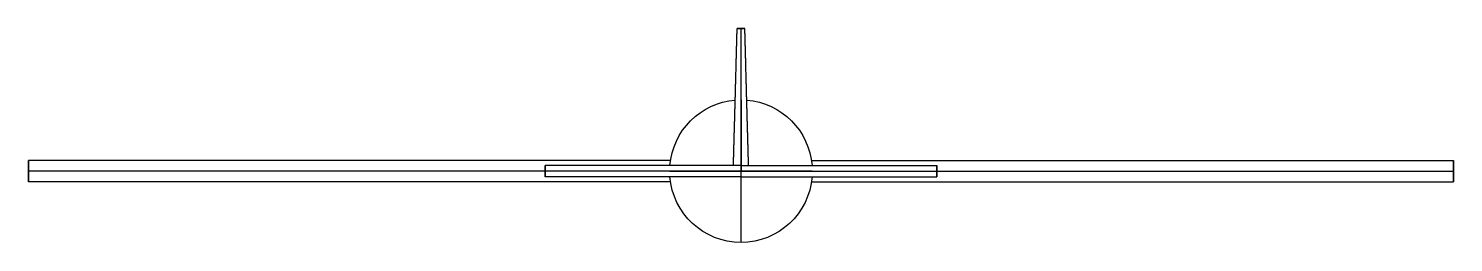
# Model space of a CAD drawing. Header units: millimetres. Extents: x -1000 to 1000, y -100 to 200.
import ezdxf

# ---------------------------------------------------------------- set-up
doc = ezdxf.new("R2010")
doc.units = ezdxf.units.MM

msp = doc.modelspace()

# ---------------------------------------------------------------- linework, layer by layer
for points, degree, knots in [([(-10.6, 7.8), (-10, 30.6), (-9.4, 53.4), (-8.7, 76.2), (-7.4, 124.2), (-6.8, 149.5), (-6.1, 174.7), (-5.4, 200)], 4, [0, 0, 0, 0, 0, 0.4745, 0.4745, 0.4745, 1, 1, 1, 1, 1]), ([(0, 200), (-0.5, 200), (-1, 200), (-1.5, 200), (-2, 200), (-2.4, 200), (-2.8, 200), (-3, 200), (-3.2, 200), (-3.4, 200), (-3.6, 200), (-3.8, 200), (-3.9, 200), (-4.1, 200), (-4.2, 200), (-4.4, 200), (-4.5, 200), (-4.7, 200), (-4.8, 200), (-4.9, 200), (-5, 200), (-5.1, 200), (-5.2, 200), (-5.2, 200), (-5.2, 200), (-5.3, 200), (-5.3, 200), (-5.3, 200), (-5.3, 200), (-5.4, 200), (-5.4, 200), (-5.4, 200), (-5.4, 200), (-5.4, 200), (-5.4, 200), (-5.4, 200), (-5.4, 200), (-5.4, 200), (-5.4, 200), (-5.4, 200)], 3, [0, 0, 0, 0, 0.181233, 0.181233, 0.181233, 0.362466, 0.362466, 0.362466, 0.453082, 0.453082, 0.453082, 0.543698, 0.543698, 0.543698, 0.634315, 0.634315, 0.634315, 0.724931, 0.724931, 0.724931, 0.815548, 0.815548, 0.815548, 0.860856, 0.860856, 0.860856, 0.906164, 0.906164, 0.906164, 0.951472, 0.951472, 0.951472, 0.974126, 0.974126, 0.974126, 0.99678, 0.99678, 0.99678, 1, 1, 1, 1]), ([(0, 200), (-0.5, 200), (-1, 200), (-1.5, 200), (-2, 200), (-2.4, 200), (-2.8, 200), (-3, 200), (-3.2, 200), (-3.4, 200), (-3.6, 200), (-3.8, 200), (-3.9, 200), (-4.1, 200), (-4.2, 200), (-4.4, 200), (-4.5, 200), (-4.7, 200), (-4.8, 200), (-4.9, 200), (-5, 200), (-5.1, 200), (-5.2, 200), (-5.2, 200), (-5.2, 200), (-5.3, 200), (-5.3, 200), (-5.3, 200), (-5.3, 200), (-5.4, 200), (-5.4, 200), (-5.4, 200), (-5.4, 200), (-5.4, 200), (-5.4, 200), (-5.4, 200), (-5.4, 200), (-5.4, 200), (-5.4, 200), (-5.4, 200), (-5.4, 200), (-5.3, 200), (-5.3, 200), (-5.3, 200), (-5.2, 200), (-5, 200), (-4.9, 200), (-4.8, 200), (-4.7, 200), (-4.7, 200), (-4.6, 200), (-4.6, 200), (-4.5, 200), (-4.4, 200), (-4.4, 200), (-4.3, 200), (-4.2, 200), (-4.1, 200), (-4.1, 200), (-4, 200), (-3.9, 200), (-3.8, 200), (-3.7, 200), (-3.6, 200), (-3.4, 200), (-3.3, 200), (-3.2, 200), (-3, 200), (-2.9, 200), (-2.7, 200), (-2.6, 200), (-2.5, 200), (-2.4, 200), (-2.4, 200), (-2.3, 200), (-2.3, 200), (-2.2, 200), (-2.2, 200), (-2.1, 200), (-2, 200), (-1.9, 200), (-1.7, 200), (-1.7, 200), (-1.6, 200), (-1.5, 200), (-1.4, 200), (-1.3, 200), (-1.3, 200), (-1.2, 200), (-1.1, 200), (-1, 200), (-0.9, 200), (-0.8, 200), (-0.7, 200), (-0.6, 200), (-0.5, 200), (-0.4, 200), (-0.3, 200), (-0.2, 200), (-0.2, 200), (-0.1, 200), (-0.1, 200), (0, 200)], 3, [0, 0, 0, 0, 0.125, 0.125, 0.125, 0.25, 0.25, 0.25, 0.3125, 0.3125, 0.3125, 0.375, 0.375, 0.375, 0.4375, 0.4375, 0.4375, 0.5, 0.5, 0.5, 0.5625, 0.5625, 0.5625, 0.59375, 0.59375, 0.59375, 0.625, 0.625, 0.625, 0.65625, 0.65625, 0.65625, 0.671875, 0.671875, 0.671875, 0.6875, 0.6875, 0.6875, 0.71875, 0.71875, 0.71875, 0.75, 0.75, 0.75, 0.8125, 0.8125, 0.8125, 0.84375, 0.84375, 0.84375, 0.859375, 0.859375, 0.859375, 0.875, 0.875, 0.875, 0.890625, 0.890625, 0.890625, 0.90625, 0.90625, 0.90625, 0.921875, 0.921875, 0.921875, 0.9375, 0.9375, 0.9375, 0.953125, 0.953125, 0.953125, 0.960938, 0.960938, 0.960938, 0.964844, 0.964844, 0.964844, 0.96875, 0.96875, 0.96875, 0.976562, 0.976562, 0.976562, 0.980469, 0.980469, 0.980469, 0.984375, 0.984375, 0.984375, 0.988281, 0.988281, 0.988281, 0.992187, 0.992187, 0.992187, 0.996094, 0.996094, 0.996094, 0.998047, 0.998047, 0.998047, 1, 1, 1, 1]), ([(5.4, 200), (5.4, 200), (5.4, 200), (5.4, 200), (5.4, 200), (5.4, 200), (5.4, 200), (5.4, 200), (5.4, 200), (5.4, 200), (5.4, 200), (5.3, 200), (5.3, 200), (5.3, 200), (5.3, 200), (5.2, 200), (5.2, 200), (5.2, 200), (5.1, 200), (5, 200), (4.9, 200), (4.8, 200), (4.7, 200), (4.5, 200), (4.4, 200), (4.2, 200), (4.1, 200), (3.9, 200), (3.8, 200), (3.6, 200), (3.4, 200), (3.2, 200), (3, 200), (2.8, 200), (2.4, 200), (2, 200), (1.5, 200), (1, 200), (0.5, 200), (0, 200)], 3, [0, 0, 0, 0, 0.00322, 0.00322, 0.00322, 0.025874, 0.025874, 0.025874, 0.048528, 0.048528, 0.048528, 0.093836, 0.093836, 0.093836, 0.139144, 0.139144, 0.139144, 0.184452, 0.184452, 0.184452, 0.275069, 0.275069, 0.275069, 0.365685, 0.365685, 0.365685, 0.456302, 0.456302, 0.456302, 0.546918, 0.546918, 0.546918, 0.637534, 0.637534, 0.637534, 0.818767, 0.818767, 0.818767, 1, 1, 1, 1]), ([(0, 200), (0.1, 200), (0.1, 200), (0.2, 200), (0.2, 200), (0.3, 200), (0.4, 200), (0.5, 200), (0.6, 200), (0.7, 200), (0.8, 200), (0.9, 200), (1, 200), (1.1, 200), (1.2, 200), (1.3, 200), (1.3, 200), (1.4, 200), (1.5, 200), (1.6, 200), (1.7, 200), (1.7, 200), (1.9, 200), (2, 200), (2.1, 200), (2.2, 200), (2.2, 200), (2.3, 200), (2.3, 200), (2.4, 200), (2.4, 200), (2.5, 200), (2.6, 200), (2.7, 200), (2.9, 200), (3, 200), (3.2, 200), (3.3, 200), (3.4, 200), (3.6, 200), (3.7, 200), (3.8, 200), (3.9, 200), (4, 200), (4.1, 200), (4.1, 200), (4.2, 200), (4.3, 200), (4.4, 200), (4.4, 200), (4.5, 200), (4.6, 200), (4.6, 200), (4.7, 200), (4.7, 200), (4.8, 200), (4.9, 200), (5, 200), (5.2, 200), (5.3, 200), (5.3, 200), (5.3, 200), (5.4, 200), (5.4, 200), (5.4, 200), (5.4, 200), (5.4, 200), (5.4, 200), (5.4, 200), (5.4, 200), (5.4, 200), (5.4, 200), (5.4, 200), (5.4, 200), (5.3, 200), (5.3, 200), (5.3, 200), (5.3, 200), (5.2, 200), (5.2, 200), (5.2, 200), (5.1, 200), (5, 200), (4.9, 200), (4.8, 200), (4.7, 200), (4.5, 200), (4.4, 200), (4.2, 200), (4.1, 200), (3.9, 200), (3.8, 200), (3.6, 200), (3.4, 200), (3.2, 200), (3, 200), (2.8, 200), (2.4, 200), (2, 200), (1.5, 200), (1, 200), (0.5, 200), (0, 200)], 3, [0, 0, 0, 0, 0.001953, 0.001953, 0.001953, 0.003906, 0.003906, 0.003906, 0.007813, 0.007813, 0.007813, 0.011719, 0.011719, 0.011719, 0.015625, 0.015625, 0.015625, 0.019531, 0.019531, 0.019531, 0.023438, 0.023438, 0.023438, 0.03125, 0.03125, 0.03125, 0.035156, 0.035156, 0.035156, 0.039063, 0.039063, 0.039063, 0.046875, 0.046875, 0.046875, 0.0625, 0.0625, 0.0625, 0.078125, 0.078125, 0.078125, 0.09375, 0.09375, 0.09375, 0.109375, 0.109375, 0.109375, 0.125, 0.125, 0.125, 0.140625, 0.140625, 0.140625, 0.15625, 0.15625, 0.15625, 0.1875, 0.1875, 0.1875, 0.25, 0.25, 0.25, 0.28125, 0.28125, 0.28125, 0.3125, 0.3125, 0.3125, 0.328125, 0.328125, 0.328125, 0.34375, 0.34375, 0.34375, 0.375, 0.375, 0.375, 0.40625, 0.40625, 0.40625, 0.4375, 0.4375, 0.4375, 0.5, 0.5, 0.5, 0.5625, 0.5625, 0.5625, 0.625, 0.625, 0.625, 0.6875, 0.6875, 0.6875, 0.75, 0.75, 0.75, 0.875, 0.875, 0.875, 1, 1, 1, 1]), ([(10.6, 7.8), (10, 30.6), (9.4, 53.4), (8.7, 76.2), (7.4, 124.2), (6.8, 149.5), (6.1, 174.7), (5.4, 200)], 4, [0, 0, 0, 0, 0, 0.4745, 0.4745, 0.4745, 1, 1, 1, 1, 1]), ([(-1000, 15), (-1000, 15), (-1000, 15), (-1000, 15), (-1000, 15), (-1000, 15), (-1000, 15), (-1000, 15), (-1000, 15), (-1000, 14.9), (-1000, 14.9), (-1000, 14.8), (-1000, 14.8), (-1000, 14.7), (-1000, 14.6), (-1000, 14.5), (-1000, 14.4), (-1000, 14.3), (-1000, 14.2), (-1000, 13.9), (-1000, 13.6), (-1000, 13.3), (-1000, 13), (-1000, 12.6), (-1000, 12.2), (-1000, 11.8), (-1000, 11.4), (-1000, 10.9), (-1000, 10.4), (-1000, 9.9), (-1000, 9.4), (-1000, 8.9), (-1000, 8.4), (-1000, 7.8), (-1000, 6.7), (-1000, 5.5), (-1000, 4.2), (-1000, 2.9), (-1000, 1.5), (-1000, 0)], 3, [0, 0, 0, 0, 0.00322, 0.00322, 0.00322, 0.025874, 0.025874, 0.025874, 0.048528, 0.048528, 0.048528, 0.093836, 0.093836, 0.093836, 0.139144, 0.139144, 0.139144, 0.184452, 0.184452, 0.184452, 0.275069, 0.275069, 0.275069, 0.365685, 0.365685, 0.365685, 0.456302, 0.456302, 0.456302, 0.546918, 0.546918, 0.546918, 0.637534, 0.637534, 0.637534, 0.818767, 0.818767, 0.818767, 1, 1, 1, 1]), ([(-1000, 0), (-1000, 0.2), (-1000, 0.3), (-1000, 0.5), (-1000, 0.7), (-1000, 0.8), (-1000, 1), (-1000, 1.3), (-1000, 1.6), (-1000, 1.9), (-1000, 2.2), (-1000, 2.5), (-1000, 2.8), (-1000, 3), (-1000, 3.3), (-1000, 3.5), (-1000, 3.7), (-1000, 4), (-1000, 4.2), (-1000, 4.4), (-1000, 4.6), (-1000, 4.8), (-1000, 5.2), (-1000, 5.5), (-1000, 5.8), (-1000, 6), (-1000, 6.2), (-1000, 6.3), (-1000, 6.5), (-1000, 6.6), (-1000, 6.7), (-1000, 7), (-1000, 7.3), (-1000, 7.5), (-1000, 8), (-1000, 8.4), (-1000, 8.8), (-1000, 9.2), (-1000, 9.6), (-1000, 9.9), (-1000, 10.2), (-1000, 10.5), (-1000, 10.8), (-1000, 11), (-1000, 11.3), (-1000, 11.5), (-1000, 11.7), (-1000, 12), (-1000, 12.2), (-1000, 12.4), (-1000, 12.5), (-1000, 12.7), (-1000, 12.9), (-1000, 13), (-1000, 13.2), (-1000, 13.5), (-1000, 13.7), (-1000, 13.9), (-1000, 14.3), (-1000, 14.6), (-1000, 14.8), (-1000, 14.9), (-1000, 14.9), (-1000, 15), (-1000, 15), (-1000, 15), (-1000, 15), (-1000, 15), (-1000, 15), (-1000, 15), (-1000, 15), (-1000, 15), (-1000, 14.9), (-1000, 14.9), (-1000, 14.8), (-1000, 14.8), (-1000, 14.7), (-1000, 14.6), (-1000, 14.5), (-1000, 14.4), (-1000, 14.3), (-1000, 14.2), (-1000, 13.9), (-1000, 13.6), (-1000, 13.3), (-1000, 13), (-1000, 12.6), (-1000, 12.2), (-1000, 11.8), (-1000, 11.4), (-1000, 10.9), (-1000, 10.4), (-1000, 9.9), (-1000, 9.4), (-1000, 8.9), (-1000, 8.4), (-1000, 7.8), (-1000, 6.7), (-1000, 5.5), (-1000, 4.2), (-1000, 2.9), (-1000, 1.5), (-1000, 0)], 3, [0, 0, 0, 0, 0.001953, 0.001953, 0.001953, 0.003906, 0.003906, 0.003906, 0.007813, 0.007813, 0.007813, 0.011719, 0.011719, 0.011719, 0.015625, 0.015625, 0.015625, 0.019531, 0.019531, 0.019531, 0.023437, 0.023437, 0.023437, 0.03125, 0.03125, 0.03125, 0.035156, 0.035156, 0.035156, 0.039062, 0.039062, 0.039062, 0.046875, 0.046875, 0.046875, 0.0625, 0.0625, 0.0625, 0.078125, 0.078125, 0.078125, 0.09375, 0.09375, 0.09375, 0.109375, 0.109375, 0.109375, 0.125, 0.125, 0.125, 0.140625, 0.140625, 0.140625, 0.15625, 0.15625, 0.15625, 0.1875, 0.1875, 0.1875, 0.25, 0.25, 0.25, 0.28125, 0.28125, 0.28125, 0.3125, 0.3125, 0.3125, 0.328125, 0.328125, 0.328125, 0.34375, 0.34375, 0.34375, 0.375, 0.375, 0.375, 0.40625, 0.40625, 0.40625, 0.4375, 0.4375, 0.4375, 0.5, 0.5, 0.5, 0.5625, 0.5625, 0.5625, 0.625, 0.625, 0.625, 0.6875, 0.6875, 0.6875, 0.75, 0.75, 0.75, 0.875, 0.875, 0.875, 1, 1, 1, 1]), ([(-98.9, 15), (-197.9, 15), (-296.9, 15), (-396, 15), (-621.2, 15), (-747.5, 15), (-873.7, 15), (-1000, 15)], 4, [0, 0, 0, 0, 0, 0.439586, 0.439586, 0.439586, 1, 1, 1, 1, 1]), ([(-1000, 0), (-1000, -1.5), (-1000, -2.9), (-1000, -4.2), (-1000, -5.5), (-1000, -6.7), (-1000, -7.8), (-1000, -8.4), (-1000, -8.9), (-1000, -9.4), (-1000, -9.9), (-1000, -10.4), (-1000, -10.9), (-1000, -11.4), (-1000, -11.8), (-1000, -12.2), (-1000, -12.6), (-1000, -13), (-1000, -13.3), (-1000, -13.6), (-1000, -13.9), (-1000, -14.2), (-1000, -14.3), (-1000, -14.4), (-1000, -14.5), (-1000, -14.6), (-1000, -14.7), (-1000, -14.8), (-1000, -14.8), (-1000, -14.9), (-1000, -14.9), (-1000, -15), (-1000, -15), (-1000, -15), (-1000, -15), (-1000, -15), (-1000, -15), (-1000, -15), (-1000, -15), (-1000, -15)], 3, [0, 0, 0, 0, 0.181233, 0.181233, 0.181233, 0.362466, 0.362466, 0.362466, 0.453082, 0.453082, 0.453082, 0.543698, 0.543698, 0.543698, 0.634315, 0.634315, 0.634315, 0.724931, 0.724931, 0.724931, 0.815548, 0.815548, 0.815548, 0.860856, 0.860856, 0.860856, 0.906164, 0.906164, 0.906164, 0.951472, 0.951472, 0.951472, 0.974126, 0.974126, 0.974126, 0.99678, 0.99678, 0.99678, 1, 1, 1, 1]), ([(-1000, 0), (-1000, -1.5), (-1000, -2.9), (-1000, -4.2), (-1000, -5.5), (-1000, -6.7), (-1000, -7.8), (-1000, -8.4), (-1000, -8.9), (-1000, -9.4), (-1000, -9.9), (-1000, -10.4), (-1000, -10.9), (-1000, -11.4), (-1000, -11.8), (-1000, -12.2), (-1000, -12.6), (-1000, -13), (-1000, -13.3), (-1000, -13.6), (-1000, -13.9), (-1000, -14.2), (-1000, -14.3), (-1000, -14.4), (-1000, -14.5), (-1000, -14.6), (-1000, -14.7), (-1000, -14.8), (-1000, -14.8), (-1000, -14.9), (-1000, -14.9), (-1000, -15), (-1000, -15), (-1000, -15), (-1000, -15), (-1000, -15), (-1000, -15), (-1000, -15), (-1000, -15), (-1000, -15), (-1000, -14.9), (-1000, -14.9), (-1000, -14.8), (-1000, -14.6), (-1000, -14.3), (-1000, -13.9), (-1000, -13.7), (-1000, -13.5), (-1000, -13.2), (-1000, -13), (-1000, -12.9), (-1000, -12.7), (-1000, -12.5), (-1000, -12.4), (-1000, -12.2), (-1000, -12), (-1000, -11.7), (-1000, -11.5), (-1000, -11.3), (-1000, -11), (-1000, -10.8), (-1000, -10.5), (-1000, -10.2), (-1000, -9.9), (-1000, -9.6), (-1000, -9.2), (-1000, -8.8), (-1000, -8.4), (-1000, -8), (-1000, -7.5), (-1000, -7.3), (-1000, -7), (-1000, -6.7), (-1000, -6.6), (-1000, -6.5), (-1000, -6.3), (-1000, -6.2), (-1000, -6), (-1000, -5.8), (-1000, -5.5), (-1000, -5.2), (-1000, -4.8), (-1000, -4.6), (-1000, -4.4), (-1000, -4.2), (-1000, -4), (-1000, -3.7), (-1000, -3.5), (-1000, -3.3), (-1000, -3), (-1000, -2.8), (-1000, -2.5), (-1000, -2.2), (-1000, -1.9), (-1000, -1.6), (-1000, -1.3), (-1000, -1), (-1000, -0.8), (-1000, -0.7), (-1000, -0.5), (-1000, -0.3), (-1000, -0.2), (-1000, 0)], 3, [0, 0, 0, 0, 0.125, 0.125, 0.125, 0.25, 0.25, 0.25, 0.3125, 0.3125, 0.3125, 0.375, 0.375, 0.375, 0.4375, 0.4375, 0.4375, 0.5, 0.5, 0.5, 0.5625, 0.5625, 0.5625, 0.59375, 0.59375, 0.59375, 0.625, 0.625, 0.625, 0.65625, 0.65625, 0.65625, 0.671875, 0.671875, 0.671875, 0.6875, 0.6875, 0.6875, 0.71875, 0.71875, 0.71875, 0.75, 0.75, 0.75, 0.8125, 0.8125, 0.8125, 0.84375, 0.84375, 0.84375, 0.859375, 0.859375, 0.859375, 0.875, 0.875, 0.875, 0.890625, 0.890625, 0.890625, 0.90625, 0.90625, 0.90625, 0.921875, 0.921875, 0.921875, 0.9375, 0.9375, 0.9375, 0.953125, 0.953125, 0.953125, 0.960938, 0.960938, 0.960938, 0.964844, 0.964844, 0.964844, 0.96875, 0.96875, 0.96875, 0.976562, 0.976562, 0.976562, 0.980469, 0.980469, 0.980469, 0.984375, 0.984375, 0.984375, 0.988281, 0.988281, 0.988281, 0.992188, 0.992188, 0.992188, 0.996094, 0.996094, 0.996094, 0.998047, 0.998047, 0.998047, 1, 1, 1, 1]), ([(-275, 7.8), (-275, 7.8), (-275, 7.8), (-275, 7.8), (-275, 7.8), (-275, 7.8), (-275, 7.8), (-275, 7.8), (-275, 7.8), (-275, 7.8), (-275, 7.7), (-275, 7.7), (-275, 7.7), (-275, 7.6), (-275, 7.6), (-275, 7.6), (-275, 7.5), (-275, 7.4), (-275, 7.4), (-275, 7.3), (-275, 7.1), (-275, 6.9), (-275, 6.7), (-275, 6.6), (-275, 6.3), (-275, 6.1), (-275, 5.9), (-275, 5.7), (-275, 5.4), (-275, 5.2), (-275, 4.9), (-275, 4.6), (-275, 4.3), (-275, 4.1), (-275, 3.5), (-275, 2.8), (-275, 2.2), (-275, 1.5), (-275, 0.8), (-275, 0)], 3, [0, 0, 0, 0, 0.00322, 0.00322, 0.00322, 0.025874, 0.025874, 0.025874, 0.048528, 0.048528, 0.048528, 0.093836, 0.093836, 0.093836, 0.139144, 0.139144, 0.139144, 0.184452, 0.184452, 0.184452, 0.275069, 0.275069, 0.275069, 0.365685, 0.365685, 0.365685, 0.456302, 0.456302, 0.456302, 0.546918, 0.546918, 0.546918, 0.637534, 0.637534, 0.637534, 0.818767, 0.818767, 0.818767, 1, 1, 1, 1]), ([(-275, 0), (-275, 0.1), (-275, 0.2), (-275, 0.3), (-275, 0.3), (-275, 0.4), (-275, 0.5), (-275, 0.7), (-275, 0.8), (-275, 1), (-275, 1.1), (-275, 1.3), (-275, 1.4), (-275, 1.6), (-275, 1.7), (-275, 1.8), (-275, 1.9), (-275, 2.1), (-275, 2.2), (-275, 2.3), (-275, 2.4), (-275, 2.5), (-275, 2.7), (-275, 2.9), (-275, 3), (-275, 3.1), (-275, 3.2), (-275, 3.3), (-275, 3.4), (-275, 3.4), (-275, 3.5), (-275, 3.6), (-275, 3.8), (-275, 3.9), (-275, 4.2), (-275, 4.4), (-275, 4.6), (-275, 4.8), (-275, 5), (-275, 5.1), (-275, 5.3), (-275, 5.5), (-275, 5.6), (-275, 5.7), (-275, 5.9), (-275, 6), (-275, 6.1), (-275, 6.2), (-275, 6.3), (-275, 6.4), (-275, 6.5), (-275, 6.6), (-275, 6.7), (-275, 6.8), (-275, 6.8), (-275, 7), (-275, 7.1), (-275, 7.2), (-275, 7.4), (-275, 7.6), (-275, 7.7), (-275, 7.7), (-275, 7.8), (-275, 7.8), (-275, 7.8), (-275, 7.8), (-275, 7.8), (-275, 7.8), (-275, 7.8), (-275, 7.8), (-275, 7.8), (-275, 7.8), (-275, 7.8), (-275, 7.7), (-275, 7.7), (-275, 7.7), (-275, 7.6), (-275, 7.6), (-275, 7.6), (-275, 7.5), (-275, 7.4), (-275, 7.4), (-275, 7.3), (-275, 7.1), (-275, 6.9), (-275, 6.7), (-275, 6.6), (-275, 6.3), (-275, 6.1), (-275, 5.9), (-275, 5.7), (-275, 5.4), (-275, 5.2), (-275, 4.9), (-275, 4.6), (-275, 4.3), (-275, 4.1), (-275, 3.5), (-275, 2.8), (-275, 2.2), (-275, 1.5), (-275, 0.8), (-275, 0)], 3, [0, 0, 0, 0, 0.001953, 0.001953, 0.001953, 0.003906, 0.003906, 0.003906, 0.007813, 0.007813, 0.007813, 0.011719, 0.011719, 0.011719, 0.015625, 0.015625, 0.015625, 0.019531, 0.019531, 0.019531, 0.023437, 0.023437, 0.023437, 0.03125, 0.03125, 0.03125, 0.035156, 0.035156, 0.035156, 0.039062, 0.039062, 0.039062, 0.046875, 0.046875, 0.046875, 0.0625, 0.0625, 0.0625, 0.078125, 0.078125, 0.078125, 0.09375, 0.09375, 0.09375, 0.109375, 0.109375, 0.109375, 0.125, 0.125, 0.125, 0.140625, 0.140625, 0.140625, 0.15625, 0.15625, 0.15625, 0.1875, 0.1875, 0.1875, 0.25, 0.25, 0.25, 0.28125, 0.28125, 0.28125, 0.3125, 0.3125, 0.3125, 0.328125, 0.328125, 0.328125, 0.34375, 0.34375, 0.34375, 0.375, 0.375, 0.375, 0.40625, 0.40625, 0.40625, 0.4375, 0.4375, 0.4375, 0.5, 0.5, 0.5, 0.5625, 0.5625, 0.5625, 0.625, 0.625, 0.625, 0.6875, 0.6875, 0.6875, 0.75, 0.75, 0.75, 0.875, 0.875, 0.875, 1, 1, 1, 1]), ([(0, 7.8), (-34, 7.8), (-68.1, 7.8), (-102.1, 7.8), (-170.8, 7.8), (-205.6, 7.8), (-240.3, 7.8), (-275, 7.8)], 4, [0, 0, 0, 0, 0, 0.495, 0.495, 0.495, 1, 1, 1, 1, 1]), ([(-275, 0), (-275, -0.8), (-275, -1.5), (-275, -2.2), (-275, -2.8), (-275, -3.5), (-275, -4.1), (-275, -4.3), (-275, -4.6), (-275, -4.9), (-275, -5.2), (-275, -5.4), (-275, -5.7), (-275, -5.9), (-275, -6.1), (-275, -6.3), (-275, -6.6), (-275, -6.7), (-275, -6.9), (-275, -7.1), (-275, -7.3), (-275, -7.4), (-275, -7.4), (-275, -7.5), (-275, -7.6), (-275, -7.6), (-275, -7.6), (-275, -7.7), (-275, -7.7), (-275, -7.7), (-275, -7.8), (-275, -7.8), (-275, -7.8), (-275, -7.8), (-275, -7.8), (-275, -7.8), (-275, -7.8), (-275, -7.8), (-275, -7.8), (-275, -7.8)], 3, [0, 0, 0, 0, 0.181233, 0.181233, 0.181233, 0.362466, 0.362466, 0.362466, 0.453082, 0.453082, 0.453082, 0.543698, 0.543698, 0.543698, 0.634315, 0.634315, 0.634315, 0.724931, 0.724931, 0.724931, 0.815548, 0.815548, 0.815548, 0.860856, 0.860856, 0.860856, 0.906164, 0.906164, 0.906164, 0.951472, 0.951472, 0.951472, 0.974126, 0.974126, 0.974126, 0.99678, 0.99678, 0.99678, 1, 1, 1, 1]), ([(-275, 0), (-275, -0.8), (-275, -1.5), (-275, -2.2), (-275, -2.8), (-275, -3.5), (-275, -4.1), (-275, -4.3), (-275, -4.6), (-275, -4.9), (-275, -5.2), (-275, -5.4), (-275, -5.7), (-275, -5.9), (-275, -6.1), (-275, -6.3), (-275, -6.6), (-275, -6.7), (-275, -6.9), (-275, -7.1), (-275, -7.3), (-275, -7.4), (-275, -7.4), (-275, -7.5), (-275, -7.6), (-275, -7.6), (-275, -7.6), (-275, -7.7), (-275, -7.7), (-275, -7.7), (-275, -7.8), (-275, -7.8), (-275, -7.8), (-275, -7.8), (-275, -7.8), (-275, -7.8), (-275, -7.8), (-275, -7.8), (-275, -7.8), (-275, -7.8), (-275, -7.8), (-275, -7.7), (-275, -7.7), (-275, -7.6), (-275, -7.4), (-275, -7.2), (-275, -7.1), (-275, -7), (-275, -6.8), (-275, -6.8), (-275, -6.7), (-275, -6.6), (-275, -6.5), (-275, -6.4), (-275, -6.3), (-275, -6.2), (-275, -6.1), (-275, -6), (-275, -5.9), (-275, -5.7), (-275, -5.6), (-275, -5.5), (-275, -5.3), (-275, -5.1), (-275, -5), (-275, -4.8), (-275, -4.6), (-275, -4.4), (-275, -4.2), (-275, -3.9), (-275, -3.8), (-275, -3.6), (-275, -3.5), (-275, -3.4), (-275, -3.4), (-275, -3.3), (-275, -3.2), (-275, -3.1), (-275, -3), (-275, -2.9), (-275, -2.7), (-275, -2.5), (-275, -2.4), (-275, -2.3), (-275, -2.2), (-275, -2.1), (-275, -1.9), (-275, -1.8), (-275, -1.7), (-275, -1.6), (-275, -1.4), (-275, -1.3), (-275, -1.1), (-275, -1), (-275, -0.8), (-275, -0.7), (-275, -0.5), (-275, -0.4), (-275, -0.3), (-275, -0.3), (-275, -0.2), (-275, -0.1), (-275, 0)], 3, [0, 0, 0, 0, 0.125, 0.125, 0.125, 0.25, 0.25, 0.25, 0.3125, 0.3125, 0.3125, 0.375, 0.375, 0.375, 0.4375, 0.4375, 0.4375, 0.5, 0.5, 0.5, 0.5625, 0.5625, 0.5625, 0.59375, 0.59375, 0.59375, 0.625, 0.625, 0.625, 0.65625, 0.65625, 0.65625, 0.671875, 0.671875, 0.671875, 0.6875, 0.6875, 0.6875, 0.71875, 0.71875, 0.71875, 0.75, 0.75, 0.75, 0.8125, 0.8125, 0.8125, 0.84375, 0.84375, 0.84375, 0.859375, 0.859375, 0.859375, 0.875, 0.875, 0.875, 0.890625, 0.890625, 0.890625, 0.90625, 0.90625, 0.90625, 0.921875, 0.921875, 0.921875, 0.9375, 0.9375, 0.9375, 0.953125, 0.953125, 0.953125, 0.960938, 0.960938, 0.960938, 0.964844, 0.964844, 0.964844, 0.96875, 0.96875, 0.96875, 0.976562, 0.976562, 0.976562, 0.980469, 0.980469, 0.980469, 0.984375, 0.984375, 0.984375, 0.988281, 0.988281, 0.988281, 0.992188, 0.992188, 0.992188, 0.996094, 0.996094, 0.996094, 0.998047, 0.998047, 0.998047, 1, 1, 1, 1]), ([(0, 7.8), (34, 7.8), (68.1, 7.8), (102.1, 7.8), (170.8, 7.8), (205.6, 7.8), (240.3, 7.8), (275, 7.8)], 4, [0, 0, 0, 0, 0, 0.495, 0.495, 0.495, 1, 1, 1, 1, 1]), ([(98.9, 15), (197.9, 15), (296.9, 15), (396, 15), (621.2, 15), (747.5, 15), (873.8, 15), (1000, 15)], 4, [0, 0, 0, 0, 0, 0.439586, 0.439586, 0.439586, 1, 1, 1, 1, 1]), ([(275, 0), (275, 0.8), (275, 1.5), (275, 2.2), (275, 2.8), (275, 3.5), (275, 4.1), (275, 4.3), (275, 4.6), (275, 4.9), (275, 5.2), (275, 5.4), (275, 5.7), (275, 5.9), (275, 6.1), (275, 6.3), (275, 6.6), (275, 6.7), (275, 6.9), (275, 7.1), (275, 7.3), (275, 7.4), (275, 7.4), (275, 7.5), (275, 7.6), (275, 7.6), (275, 7.6), (275, 7.7), (275, 7.7), (275, 7.7), (275, 7.8), (275, 7.8), (275, 7.8), (275, 7.8), (275, 7.8), (275, 7.8), (275, 7.8), (275, 7.8), (275, 7.8), (275, 7.8)], 3, [0, 0, 0, 0, 0.181233, 0.181233, 0.181233, 0.362466, 0.362466, 0.362466, 0.453082, 0.453082, 0.453082, 0.543698, 0.543698, 0.543698, 0.634315, 0.634315, 0.634315, 0.724931, 0.724931, 0.724931, 0.815548, 0.815548, 0.815548, 0.860856, 0.860856, 0.860856, 0.906164, 0.906164, 0.906164, 0.951472, 0.951472, 0.951472, 0.974126, 0.974126, 0.974126, 0.99678, 0.99678, 0.99678, 1, 1, 1, 1]), ([(275, 0), (275, 0.8), (275, 1.5), (275, 2.2), (275, 2.8), (275, 3.5), (275, 4.1), (275, 4.3), (275, 4.6), (275, 4.9), (275, 5.2), (275, 5.4), (275, 5.7), (275, 5.9), (275, 6.1), (275, 6.3), (275, 6.6), (275, 6.7), (275, 6.9), (275, 7.1), (275, 7.3), (275, 7.4), (275, 7.4), (275, 7.5), (275, 7.6), (275, 7.6), (275, 7.6), (275, 7.7), (275, 7.7), (275, 7.7), (275, 7.8), (275, 7.8), (275, 7.8), (275, 7.8), (275, 7.8), (275, 7.8), (275, 7.8), (275, 7.8), (275, 7.8), (275, 7.8), (275, 7.8), (275, 7.7), (275, 7.7), (275, 7.6), (275, 7.4), (275, 7.2), (275, 7.1), (275, 7), (275, 6.8), (275, 6.8), (275, 6.7), (275, 6.6), (275, 6.5), (275, 6.4), (275, 6.3), (275, 6.2), (275, 6.1), (275, 6), (275, 5.9), (275, 5.7), (275, 5.6), (275, 5.5), (275, 5.3), (275, 5.1), (275, 5), (275, 4.8), (275, 4.6), (275, 4.4), (275, 4.2), (275, 3.9), (275, 3.8), (275, 3.6), (275, 3.5), (275, 3.4), (275, 3.4), (275, 3.3), (275, 3.2), (275, 3.1), (275, 3), (275, 2.9), (275, 2.7), (275, 2.5), (275, 2.4), (275, 2.3), (275, 2.2), (275, 2.1), (275, 1.9), (275, 1.8), (275, 1.7), (275, 1.6), (275, 1.4), (275, 1.3), (275, 1.1), (275, 1), (275, 0.8), (275, 0.7), (275, 0.5), (275, 0.4), (275, 0.3), (275, 0.3), (275, 0.2), (275, 0.1), (275, 0)], 3, [0, 0, 0, 0, 0.125, 0.125, 0.125, 0.25, 0.25, 0.25, 0.3125, 0.3125, 0.3125, 0.375, 0.375, 0.375, 0.4375, 0.4375, 0.4375, 0.5, 0.5, 0.5, 0.5625, 0.5625, 0.5625, 0.59375, 0.59375, 0.59375, 0.625, 0.625, 0.625, 0.65625, 0.65625, 0.65625, 0.671875, 0.671875, 0.671875, 0.6875, 0.6875, 0.6875, 0.71875, 0.71875, 0.71875, 0.75, 0.75, 0.75, 0.8125, 0.8125, 0.8125, 0.84375, 0.84375, 0.84375, 0.859375, 0.859375, 0.859375, 0.875, 0.875, 0.875, 0.890625, 0.890625, 0.890625, 0.90625, 0.90625, 0.90625, 0.921875, 0.921875, 0.921875, 0.9375, 0.9375, 0.9375, 0.953125, 0.953125, 0.953125, 0.960938, 0.960938, 0.960938, 0.964844, 0.964844, 0.964844, 0.96875, 0.96875, 0.96875, 0.976562, 0.976562, 0.976562, 0.980469, 0.980469, 0.980469, 0.984375, 0.984375, 0.984375, 0.988281, 0.988281, 0.988281, 0.992187, 0.992187, 0.992187, 0.996094, 0.996094, 0.996094, 0.998047, 0.998047, 0.998047, 1, 1, 1, 1]), ([(275, -7.8), (275, -7.8), (275, -7.8), (275, -7.8), (275, -7.8), (275, -7.8), (275, -7.8), (275, -7.8), (275, -7.8), (275, -7.8), (275, -7.7), (275, -7.7), (275, -7.7), (275, -7.6), (275, -7.6), (275, -7.6), (275, -7.5), (275, -7.4), (275, -7.4), (275, -7.3), (275, -7.1), (275, -6.9), (275, -6.7), (275, -6.6), (275, -6.3), (275, -6.1), (275, -5.9), (275, -5.7), (275, -5.4), (275, -5.2), (275, -4.9), (275, -4.6), (275, -4.3), (275, -4.1), (275, -3.5), (275, -2.8), (275, -2.2), (275, -1.5), (275, -0.8), (275, 0)], 3, [0, 0, 0, 0, 0.00322, 0.00322, 0.00322, 0.025874, 0.025874, 0.025874, 0.048528, 0.048528, 0.048528, 0.093836, 0.093836, 0.093836, 0.139144, 0.139144, 0.139144, 0.184452, 0.184452, 0.184452, 0.275069, 0.275069, 0.275069, 0.365685, 0.365685, 0.365685, 0.456302, 0.456302, 0.456302, 0.546918, 0.546918, 0.546918, 0.637534, 0.637534, 0.637534, 0.818767, 0.818767, 0.818767, 1, 1, 1, 1]), ([(275, 0), (275, -0.1), (275, -0.2), (275, -0.3), (275, -0.3), (275, -0.4), (275, -0.5), (275, -0.7), (275, -0.8), (275, -1), (275, -1.1), (275, -1.3), (275, -1.4), (275, -1.6), (275, -1.7), (275, -1.8), (275, -1.9), (275, -2.1), (275, -2.2), (275, -2.3), (275, -2.4), (275, -2.5), (275, -2.7), (275, -2.9), (275, -3), (275, -3.1), (275, -3.2), (275, -3.3), (275, -3.4), (275, -3.4), (275, -3.5), (275, -3.6), (275, -3.8), (275, -3.9), (275, -4.2), (275, -4.4), (275, -4.6), (275, -4.8), (275, -5), (275, -5.1), (275, -5.3), (275, -5.5), (275, -5.6), (275, -5.7), (275, -5.9), (275, -6), (275, -6.1), (275, -6.2), (275, -6.3), (275, -6.4), (275, -6.5), (275, -6.6), (275, -6.7), (275, -6.8), (275, -6.8), (275, -7), (275, -7.1), (275, -7.2), (275, -7.4), (275, -7.6), (275, -7.7), (275, -7.7), (275, -7.8), (275, -7.8), (275, -7.8), (275, -7.8), (275, -7.8), (275, -7.8), (275, -7.8), (275, -7.8), (275, -7.8), (275, -7.8), (275, -7.8), (275, -7.7), (275, -7.7), (275, -7.7), (275, -7.6), (275, -7.6), (275, -7.6), (275, -7.5), (275, -7.4), (275, -7.4), (275, -7.3), (275, -7.1), (275, -6.9), (275, -6.7), (275, -6.6), (275, -6.3), (275, -6.1), (275, -5.9), (275, -5.7), (275, -5.4), (275, -5.2), (275, -4.9), (275, -4.6), (275, -4.3), (275, -4.1), (275, -3.5), (275, -2.8), (275, -2.2), (275, -1.5), (275, -0.8), (275, 0)], 3, [0, 0, 0, 0, 0.001953, 0.001953, 0.001953, 0.003906, 0.003906, 0.003906, 0.007813, 0.007813, 0.007813, 0.011719, 0.011719, 0.011719, 0.015625, 0.015625, 0.015625, 0.019531, 0.019531, 0.019531, 0.023438, 0.023438, 0.023438, 0.03125, 0.03125, 0.03125, 0.035156, 0.035156, 0.035156, 0.039063, 0.039063, 0.039063, 0.046875, 0.046875, 0.046875, 0.0625, 0.0625, 0.0625, 0.078125, 0.078125, 0.078125, 0.09375, 0.09375, 0.09375, 0.109375, 0.109375, 0.109375, 0.125, 0.125, 0.125, 0.140625, 0.140625, 0.140625, 0.15625, 0.15625, 0.15625, 0.1875, 0.1875, 0.1875, 0.25, 0.25, 0.25, 0.28125, 0.28125, 0.28125, 0.3125, 0.3125, 0.3125, 0.328125, 0.328125, 0.328125, 0.34375, 0.34375, 0.34375, 0.375, 0.375, 0.375, 0.40625, 0.40625, 0.40625, 0.4375, 0.4375, 0.4375, 0.5, 0.5, 0.5, 0.5625, 0.5625, 0.5625, 0.625, 0.625, 0.625, 0.6875, 0.6875, 0.6875, 0.75, 0.75, 0.75, 0.875, 0.875, 0.875, 1, 1, 1, 1]), ([(1000, 0), (1000, 1.5), (1000, 2.9), (1000, 4.2), (1000, 5.5), (1000, 6.7), (1000, 7.8), (1000, 8.4), (1000, 8.9), (1000, 9.4), (1000, 9.9), (1000, 10.4), (1000, 10.9), (1000, 11.4), (1000, 11.8), (1000, 12.2), (1000, 12.6), (1000, 13), (1000, 13.3), (1000, 13.6), (1000, 13.9), (1000, 14.2), (1000, 14.3), (1000, 14.4), (1000, 14.5), (1000, 14.6), (1000, 14.7), (1000, 14.8), (1000, 14.8), (1000, 14.9), (1000, 14.9), (1000, 15), (1000, 15), (1000, 15), (1000, 15), (1000, 15), (1000, 15), (1000, 15), (1000, 15), (1000, 15)], 3, [0, 0, 0, 0, 0.181233, 0.181233, 0.181233, 0.362466, 0.362466, 0.362466, 0.453082, 0.453082, 0.453082, 0.543698, 0.543698, 0.543698, 0.634315, 0.634315, 0.634315, 0.724931, 0.724931, 0.724931, 0.815548, 0.815548, 0.815548, 0.860856, 0.860856, 0.860856, 0.906164, 0.906164, 0.906164, 0.951472, 0.951472, 0.951472, 0.974126, 0.974126, 0.974126, 0.99678, 0.99678, 0.99678, 1, 1, 1, 1]), ([(1000, 0), (1000, 1.5), (1000, 2.9), (1000, 4.2), (1000, 5.5), (1000, 6.7), (1000, 7.8), (1000, 8.4), (1000, 8.9), (1000, 9.4), (1000, 9.9), (1000, 10.4), (1000, 10.9), (1000, 11.4), (1000, 11.8), (1000, 12.2), (1000, 12.6), (1000, 13), (1000, 13.3), (1000, 13.6), (1000, 13.9), (1000, 14.2), (1000, 14.3), (1000, 14.4), (1000, 14.5), (1000, 14.6), (1000, 14.7), (1000, 14.8), (1000, 14.8), (1000, 14.9), (1000, 14.9), (1000, 15), (1000, 15), (1000, 15), (1000, 15), (1000, 15), (1000, 15), (1000, 15), (1000, 15), (1000, 15), (1000, 14.9), (1000, 14.9), (1000, 14.8), (1000, 14.6), (1000, 14.3), (1000, 13.9), (1000, 13.7), (1000, 13.5), (1000, 13.2), (1000, 13), (1000, 12.9), (1000, 12.7), (1000, 12.5), (1000, 12.4), (1000, 12.2), (1000, 12), (1000, 11.7), (1000, 11.5), (1000, 11.3), (1000, 11), (1000, 10.8), (1000, 10.5), (1000, 10.2), (1000, 9.9), (1000, 9.6), (1000, 9.2), (1000, 8.8), (1000, 8.4), (1000, 8), (1000, 7.5), (1000, 7.3), (1000, 7), (1000, 6.7), (1000, 6.6), (1000, 6.5), (1000, 6.3), (1000, 6.2), (1000, 6), (1000, 5.8), (1000, 5.5), (1000, 5.2), (1000, 4.8), (1000, 4.6), (1000, 4.4), (1000, 4.2), (1000, 4), (1000, 3.7), (1000, 3.5), (1000, 3.3), (1000, 3), (1000, 2.8), (1000, 2.5), (1000, 2.2), (1000, 1.9), (1000, 1.6), (1000, 1.3), (1000, 1), (1000, 0.8), (1000, 0.7), (1000, 0.5), (1000, 0.3), (1000, 0.2), (1000, 0)], 3, [0, 0, 0, 0, 0.125, 0.125, 0.125, 0.25, 0.25, 0.25, 0.3125, 0.3125, 0.3125, 0.375, 0.375, 0.375, 0.4375, 0.4375, 0.4375, 0.5, 0.5, 0.5, 0.5625, 0.5625, 0.5625, 0.59375, 0.59375, 0.59375, 0.625, 0.625, 0.625, 0.65625, 0.65625, 0.65625, 0.671875, 0.671875, 0.671875, 0.6875, 0.6875, 0.6875, 0.71875, 0.71875, 0.71875, 0.75, 0.75, 0.75, 0.8125, 0.8125, 0.8125, 0.84375, 0.84375, 0.84375, 0.859375, 0.859375, 0.859375, 0.875, 0.875, 0.875, 0.890625, 0.890625, 0.890625, 0.90625, 0.90625, 0.90625, 0.921875, 0.921875, 0.921875, 0.9375, 0.9375, 0.9375, 0.953125, 0.953125, 0.953125, 0.960938, 0.960938, 0.960938, 0.964844, 0.964844, 0.964844, 0.96875, 0.96875, 0.96875, 0.976562, 0.976562, 0.976562, 0.980469, 0.980469, 0.980469, 0.984375, 0.984375, 0.984375, 0.988281, 0.988281, 0.988281, 0.992187, 0.992187, 0.992187, 0.996094, 0.996094, 0.996094, 0.998047, 0.998047, 0.998047, 1, 1, 1, 1]), ([(1000, -15), (1000, -15), (1000, -15), (1000, -15), (1000, -15), (1000, -15), (1000, -15), (1000, -15), (1000, -15), (1000, -14.9), (1000, -14.9), (1000, -14.8), (1000, -14.8), (1000, -14.7), (1000, -14.6), (1000, -14.5), (1000, -14.4), (1000, -14.3), (1000, -14.2), (1000, -13.9), (1000, -13.6), (1000, -13.3), (1000, -13), (1000, -12.6), (1000, -12.2), (1000, -11.8), (1000, -11.4), (1000, -10.9), (1000, -10.4), (1000, -9.9), (1000, -9.4), (1000, -8.9), (1000, -8.4), (1000, -7.8), (1000, -6.7), (1000, -5.5), (1000, -4.2), (1000, -2.9), (1000, -1.5), (1000, 0)], 3, [0, 0, 0, 0, 0.00322, 0.00322, 0.00322, 0.025874, 0.025874, 0.025874, 0.048528, 0.048528, 0.048528, 0.093836, 0.093836, 0.093836, 0.139144, 0.139144, 0.139144, 0.184452, 0.184452, 0.184452, 0.275069, 0.275069, 0.275069, 0.365685, 0.365685, 0.365685, 0.456302, 0.456302, 0.456302, 0.546918, 0.546918, 0.546918, 0.637534, 0.637534, 0.637534, 0.818767, 0.818767, 0.818767, 1, 1, 1, 1]), ([(1000, 0), (1000, -0.2), (1000, -0.3), (1000, -0.5), (1000, -0.7), (1000, -0.8), (1000, -1), (1000, -1.3), (1000, -1.6), (1000, -1.9), (1000, -2.2), (1000, -2.5), (1000, -2.8), (1000, -3), (1000, -3.3), (1000, -3.5), (1000, -3.7), (1000, -4), (1000, -4.2), (1000, -4.4), (1000, -4.6), (1000, -4.8), (1000, -5.2), (1000, -5.5), (1000, -5.8), (1000, -6), (1000, -6.2), (1000, -6.3), (1000, -6.5), (1000, -6.6), (1000, -6.7), (1000, -7), (1000, -7.3), (1000, -7.5), (1000, -8), (1000, -8.4), (1000, -8.8), (1000, -9.2), (1000, -9.6), (1000, -9.9), (1000, -10.2), (1000, -10.5), (1000, -10.8), (1000, -11), (1000, -11.3), (1000, -11.5), (1000, -11.7), (1000, -12), (1000, -12.2), (1000, -12.4), (1000, -12.5), (1000, -12.7), (1000, -12.9), (1000, -13), (1000, -13.2), (1000, -13.5), (1000, -13.7), (1000, -13.9), (1000, -14.3), (1000, -14.6), (1000, -14.8), (1000, -14.9), (1000, -14.9), (1000, -15), (1000, -15), (1000, -15), (1000, -15), (1000, -15), (1000, -15), (1000, -15), (1000, -15), (1000, -15), (1000, -14.9), (1000, -14.9), (1000, -14.8), (1000, -14.8), (1000, -14.7), (1000, -14.6), (1000, -14.5), (1000, -14.4), (1000, -14.3), (1000, -14.2), (1000, -13.9), (1000, -13.6), (1000, -13.3), (1000, -13), (1000, -12.6), (1000, -12.2), (1000, -11.8), (1000, -11.4), (1000, -10.9), (1000, -10.4), (1000, -9.9), (1000, -9.4), (1000, -8.9), (1000, -8.4), (1000, -7.8), (1000, -6.7), (1000, -5.5), (1000, -4.2), (1000, -2.9), (1000, -1.5), (1000, 0)], 3, [0, 0, 0, 0, 0.001953, 0.001953, 0.001953, 0.003906, 0.003906, 0.003906, 0.007813, 0.007813, 0.007813, 0.011719, 0.011719, 0.011719, 0.015625, 0.015625, 0.015625, 0.019531, 0.019531, 0.019531, 0.023438, 0.023438, 0.023438, 0.03125, 0.03125, 0.03125, 0.035156, 0.035156, 0.035156, 0.039063, 0.039063, 0.039063, 0.046875, 0.046875, 0.046875, 0.0625, 0.0625, 0.0625, 0.078125, 0.078125, 0.078125, 0.09375, 0.09375, 0.09375, 0.109375, 0.109375, 0.109375, 0.125, 0.125, 0.125, 0.140625, 0.140625, 0.140625, 0.15625, 0.15625, 0.15625, 0.1875, 0.1875, 0.1875, 0.25, 0.25, 0.25, 0.28125, 0.28125, 0.28125, 0.3125, 0.3125, 0.3125, 0.328125, 0.328125, 0.328125, 0.34375, 0.34375, 0.34375, 0.375, 0.375, 0.375, 0.40625, 0.40625, 0.40625, 0.4375, 0.4375, 0.4375, 0.5, 0.5, 0.5, 0.5625, 0.5625, 0.5625, 0.625, 0.625, 0.625, 0.6875, 0.6875, 0.6875, 0.75, 0.75, 0.75, 0.875, 0.875, 0.875, 1, 1, 1, 1]), ([(-98.9, -15), (-197.9, -15), (-296.9, -15), (-396, -15), (-621.2, -15), (-747.5, -15), (-873.7, -15), (-1000, -15)], 4, [0, 0, 0, 0, 0, 0.439586, 0.439586, 0.439586, 1, 1, 1, 1, 1]), ([(0, -7.8), (-34, -7.8), (-68.1, -7.8), (-102.1, -7.8), (-170.8, -7.8), (-205.6, -7.8), (-240.3, -7.8), (-275, -7.8)], 4, [0, 0, 0, 0, 0, 0.495, 0.495, 0.495, 1, 1, 1, 1, 1]), ([(0, -7.8), (34, -7.8), (68.1, -7.8), (102.1, -7.8), (170.8, -7.8), (205.6, -7.8), (240.3, -7.8), (275, -7.8)], 4, [0, 0, 0, 0, 0, 0.495, 0.495, 0.495, 1, 1, 1, 1, 1]), ([(98.9, -15), (197.9, -15), (296.9, -15), (396, -15), (621.2, -15), (747.5, -15), (873.8, -15), (1000, -15)], 4, [0, 0, 0, 0, 0, 0.439586, 0.439586, 0.439586, 1, 1, 1, 1, 1])]:
    msp.add_open_spline(points, degree=degree, knots=knots)
for points, degree in [([(0, 0), (0, 200)], 1), ([(0, 0), (0, 200)], 1), ([(0, 100), (0, 100), (0, 30), (0, 0)], 3), ([(0, 100), (0, 100), (0, 30), (0, 0)], 3), ([(-99.7, 7.8), (-95.9, 56.7), (-56.9, 95.7), (-8.1, 99.7)], 3), ([(-99.7, 7.8), (-95.9, 56.7), (-56.9, 95.7), (-8.1, 99.7)], 3), ([(8.1, 99.7), (56.9, 95.7), (95.9, 56.7), (99.7, 7.8)], 3), ([(8.1, 99.7), (56.9, 95.7), (95.9, 56.7), (99.7, 7.8)], 3), ([(-275, 0), (-1000, 0)], 1), ([(-275, 0), (-1000, 0)], 1), ([(0, 0), (-275, 0)], 1), ([(0, 0), (-275, 0)], 1), ([(-100, 0), (-100, 0), (-30, 0), (0, 0)], 3), ([(-100, 0), (-100, 0), (-30, 0), (0, 0)], 3), ([(0, 0), (275, 0)], 1), ([(0, 0), (275, 0)], 1), ([(100, 0), (100, 0), (30, 0), (0, 0)], 3), ([(100, 0), (100, 0), (30, 0), (0, 0)], 3), ([(0, -100), (0, -100), (0, -30), (0, 0)], 3), ([(0, -100), (0, -100), (0, -30), (0, 0)], 3), ([(275, 0), (1000, 0)], 1), ([(275, 0), (1000, 0)], 1), ([(0, -100), (-52.6, -100), (-95.7, -59.4), (-99.7, -7.8)], 3), ([(0, -100), (-52.6, -100), (-95.7, -59.4), (-99.7, -7.8)], 3), ([(99.7, -7.8), (95.7, -59.4), (52.6, -100), (0, -100)], 3), ([(99.7, -7.8), (95.7, -59.4), (52.6, -100), (0, -100)], 3)]:
    msp.add_open_spline(points, degree=degree)

doc.saveas('drawing.dxf')
